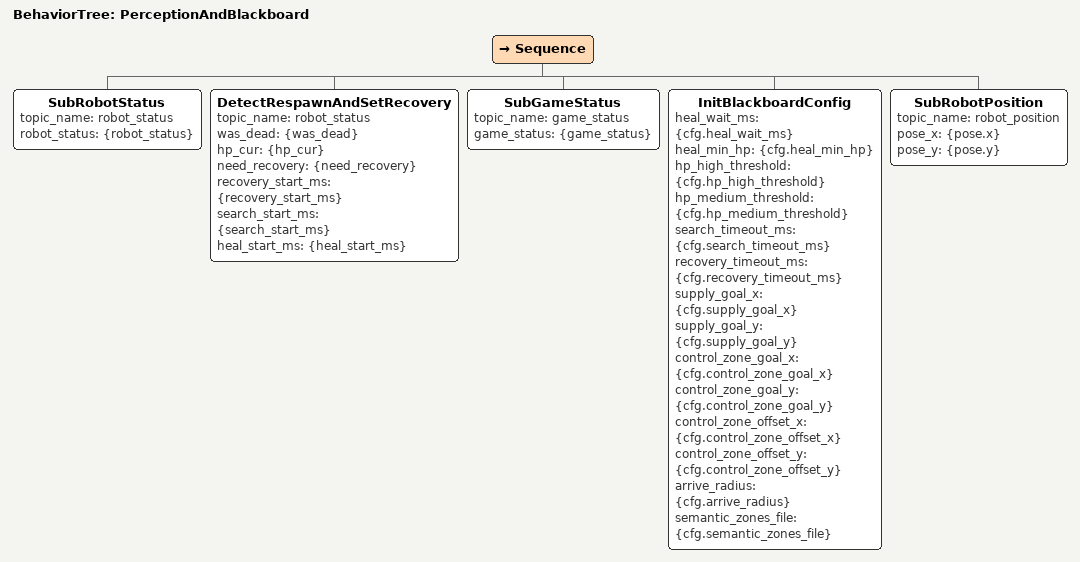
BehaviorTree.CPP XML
<root BTCPP_format="4">
    <BehaviorTree ID="PerceptionAndBlackboard">
        <Sequence>
            <SubRobotStatus topic_name="robot_status"
                            robot_status="{robot_status}"/>
            <DetectRespawnAndSetRecovery
                        topic_name="robot_status"
                        was_dead="{was_dead}"
                        hp_cur="{hp_cur}"
                        need_recovery="{need_recovery}"
                        recovery_start_ms="{recovery_start_ms}"
                        search_start_ms="{search_start_ms}"
                        heal_start_ms="{heal_start_ms}"/>
            <SubGameStatus topic_name="game_status"
                           game_status="{game_status}"/>
            <InitBlackboardConfig
                        heal_wait_ms="{cfg.heal_wait_ms}"
                        heal_min_hp="{cfg.heal_min_hp}"
                        hp_high_threshold="{cfg.hp_high_threshold}"
                        hp_medium_threshold="{cfg.hp_medium_threshold}"
                        search_timeout_ms="{cfg.search_timeout_ms}"
                        recovery_timeout_ms="{cfg.recovery_timeout_ms}"
                        supply_goal_x="{cfg.supply_goal_x}"
                        supply_goal_y="{cfg.supply_goal_y}"
                        control_zone_goal_x="{cfg.control_zone_goal_x}"
                        control_zone_goal_y="{cfg.control_zone_goal_y}"
                        control_zone_offset_x="{cfg.control_zone_offset_x}"
                        control_zone_offset_y="{cfg.control_zone_offset_y}"
                        arrive_radius="{cfg.arrive_radius}"
                        semantic_zones_file="{cfg.semantic_zones_file}"/>
            <SubRobotPosition topic_name="robot_position"
                              pose_x="{pose.x}"
                              pose_y="{pose.y}"/>
        </Sequence>
    </BehaviorTree>
</root>
